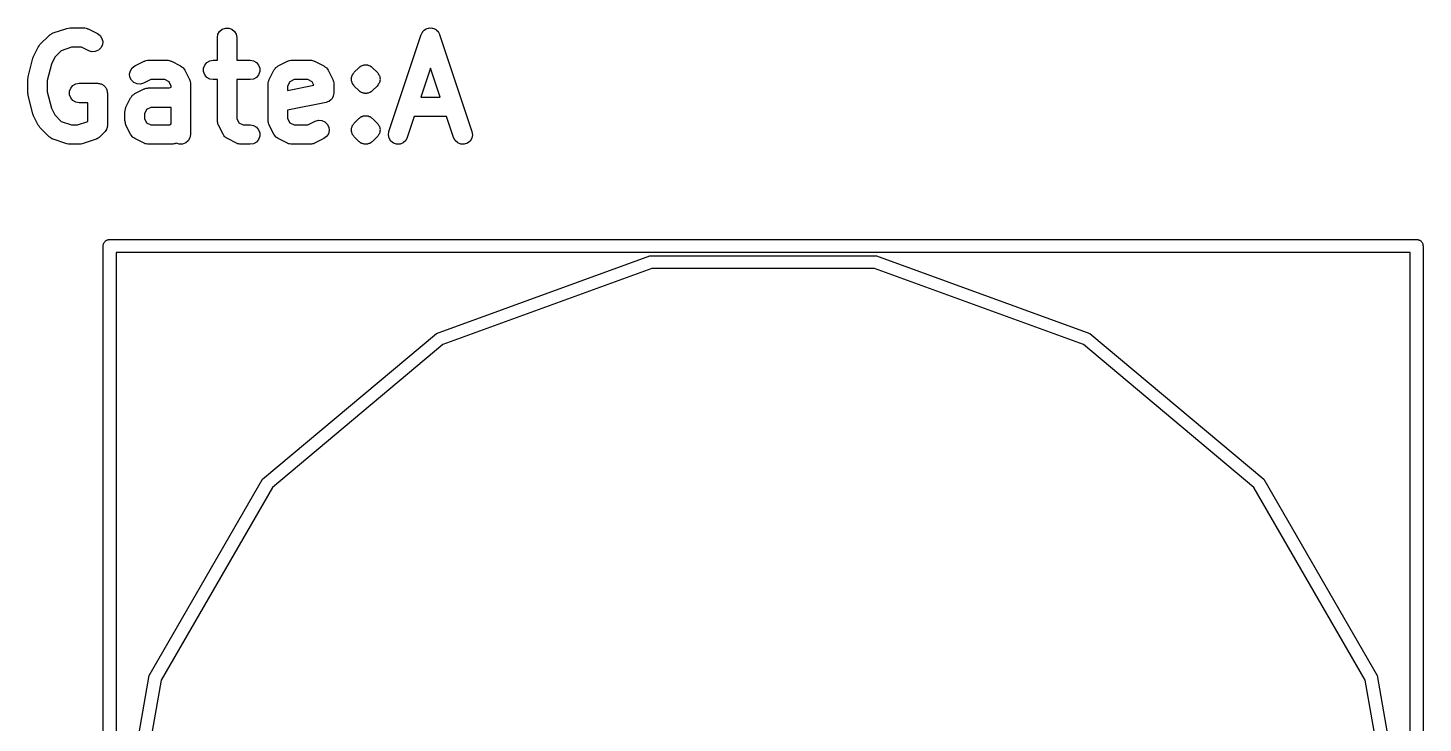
# Model space of a CAD drawing. Extents: x 1 to 57, y -99 to 45.
# Drawn here: x 12.32 to 23.1, y -53.14 to -47.76 of the extents above; entities that cross this region are included whole.
import ezdxf

# ---------------------------------------------------------------- set-up
doc = ezdxf.new("R2010")
doc.units = 0
doc.header["$MEASUREMENT"] = 0
doc.layers.add('BLACK', color=7, linetype='CONTINUOUS')

msp = doc.modelspace()

# ---------------------------------------------------------------- linework, layer by layer
at = {"layer": 'Black'}
for p, q in [((12.631, -47.7664), (12.6429, -47.7643)), ((12.6429, -47.7643), (12.75, -47.7643)), ((12.75, -47.7643), (12.7543, -47.765)), ((12.4113, -47.8934), (12.4827, -47.822)), ((12.4827, -47.822), (12.4862, -47.8195)), ((12.4862, -47.8195), (12.4891, -47.8163)), ((12.4891, -47.8163), (12.4968, -47.8121)), ((12.4968, -47.8121), (12.504, -47.807)), ((12.504, -47.807), (12.5082, -47.8059)), ((12.5082, -47.8059), (12.512, -47.8038)), ((12.512, -47.8038), (12.6191, -47.7681)), ((12.6191, -47.7681), (12.631, -47.7664)), ((12.7543, -47.765), (12.7586, -47.7648)), ((12.7586, -47.7648), (12.767, -47.7673)), ((12.767, -47.7673), (12.7757, -47.7688)), ((12.7757, -47.7688), (12.7794, -47.771)), ((12.7794, -47.771), (12.7835, -47.7722)), ((12.7835, -47.7722), (12.855, -47.8079)), ((12.855, -47.8079), (12.8759, -47.8234)), ((12.8759, -47.8234), (12.8902, -47.8452)), ((12.8902, -47.8452), (12.8963, -47.8705)), ((12.8963, -47.8705), (12.8933, -47.8964)), ((13.7821, -47.8393), (13.7867, -47.8136)), ((13.7821, -48.0143), (13.7821, -47.8393)), ((13.7867, -47.8136), (13.7997, -47.7911)), ((13.7997, -47.7911), (13.8196, -47.7743)), ((13.8196, -47.7743), (13.8441, -47.7654)), ((13.8441, -47.7654), (13.8702, -47.7654)), ((13.8702, -47.7654), (13.8946, -47.7743)), ((13.8946, -47.7743), (13.9146, -47.7911)), ((13.9146, -47.7911), (13.9276, -47.8136)), ((13.9276, -47.8136), (13.9321, -47.8393)), ((13.9321, -47.8393), (13.9321, -48.0143)), ((15.1074, -48.5656), (15.3574, -47.8156)), ((15.3574, -47.8156), (15.3584, -47.8137)), ((15.3584, -47.8137), (15.3588, -47.8117)), ((15.3588, -47.8117), (15.3646, -47.8023)), ((15.3646, -47.8023), (15.3698, -47.7927)), ((15.3698, -47.7927), (15.3714, -47.7913)), ((15.3714, -47.7913), (15.3725, -47.7895)), ((15.3725, -47.7895), (15.3811, -47.7827)), ((15.3811, -47.7827), (15.3893, -47.7754)), ((15.3893, -47.7754), (15.3912, -47.7746)), ((15.3912, -47.7746), (15.3929, -47.7733)), ((15.3929, -47.7733), (15.4033, -47.7698)), ((15.4033, -47.7698), (15.4135, -47.7658)), ((15.4135, -47.7658), (15.4156, -47.7658)), ((15.4156, -47.7658), (15.4176, -47.7651)), ((15.4176, -47.7651), (15.4286, -47.7654)), ((15.4286, -47.7654), (15.4396, -47.7651)), ((15.4396, -47.7651), (15.4415, -47.7658)), ((15.4415, -47.7658), (15.4436, -47.7658)), ((15.4436, -47.7658), (15.4538, -47.7699)), ((15.4538, -47.7699), (15.4643, -47.7733)), ((15.4643, -47.7733), (15.4659, -47.7746)), ((15.4659, -47.7746), (15.4678, -47.7754)), ((15.4678, -47.7754), (15.4761, -47.7827)), ((15.4761, -47.7827), (15.4847, -47.7895)), ((15.4847, -47.7895), (15.4858, -47.7913)), ((15.4858, -47.7913), (15.4873, -47.7927)), ((15.4873, -47.7927), (15.4926, -47.8023)), ((15.4926, -47.8023), (15.4983, -47.8117)), ((15.4983, -47.8117), (15.4987, -47.8137)), ((15.4987, -47.8137), (15.4997, -47.8156)), ((15.4997, -47.8156), (15.7497, -48.5656)), ((12.3615, -47.9843), (12.3972, -47.9129)), ((12.3972, -47.9129), (12.4044, -47.9033)), ((12.4044, -47.9033), (12.4113, -47.8934)), ((12.5762, -47.9406), (12.5259, -47.9909)), ((12.655, -47.9143), (12.5762, -47.9406)), ((12.7323, -47.9143), (12.655, -47.9143)), ((12.7879, -47.9421), (12.7323, -47.9143)), ((12.8129, -47.9495), (12.7879, -47.9421)), ((12.8389, -47.9479), (12.8129, -47.9495)), ((12.8628, -47.9376), (12.8389, -47.9479)), ((12.8817, -47.9197), (12.8628, -47.9376)), ((12.8933, -47.8964), (12.8817, -47.9197)), ((12.3201, -48.1425), (12.3558, -47.9997)), ((12.3558, -47.9997), (12.3592, -47.9922)), ((12.3592, -47.9922), (12.3615, -47.9843)), ((12.4993, -48.044), (12.4679, -48.1699)), ((12.5259, -47.9909), (12.4993, -48.044)), ((13.1098, -48.0952), (13.1241, -48.0734)), ((13.1241, -48.0734), (13.145, -48.0579)), ((13.145, -48.0579), (13.2165, -48.0222)), ((13.2165, -48.0222), (13.2206, -48.021)), ((13.2206, -48.021), (13.2243, -48.0188)), ((13.2243, -48.0188), (13.233, -48.0173)), ((13.233, -48.0173), (13.2414, -48.0148)), ((13.2414, -48.0148), (13.2457, -48.015)), ((13.2457, -48.015), (13.25, -48.0143)), ((13.25, -48.0143), (13.3929, -48.0143)), ((13.3929, -48.0143), (13.3971, -48.015)), ((13.3971, -48.015), (13.4014, -48.0148)), ((13.4014, -48.0148), (13.4099, -48.0173)), ((13.4099, -48.0173), (13.4185, -48.0188)), ((13.4185, -48.0188), (13.4223, -48.021)), ((13.4223, -48.021), (13.4264, -48.0222)), ((13.4264, -48.0222), (13.4978, -48.0579)), ((13.4978, -48.0579), (13.5067, -48.0645)), ((13.5067, -48.0645), (13.5159, -48.0705)), ((13.5159, -48.0705), (13.5171, -48.0722)), ((13.5171, -48.0722), (13.5187, -48.0734)), ((13.5187, -48.0734), (13.5248, -48.0826)), ((13.5248, -48.0826), (13.5314, -48.0915)), ((13.6761, -48.0763), (13.685, -48.0518)), ((13.6761, -48.1023), (13.6761, -48.0763)), ((13.685, -48.0518), (13.7018, -48.0318)), ((13.7018, -48.0318), (13.7243, -48.0188)), ((13.7243, -48.0188), (13.75, -48.0143)), ((13.75, -48.0143), (13.7821, -48.0143)), ((13.9321, -48.0143), (14.0357, -48.0143)), ((14.0357, -48.0143), (14.0614, -48.0188)), ((14.0614, -48.0188), (14.0839, -48.0318)), ((14.0839, -48.0318), (14.1007, -48.0518)), ((14.1007, -48.0518), (14.1096, -48.0763)), ((14.1096, -48.0763), (14.1096, -48.1023)), ((14.2186, -48.0915), (14.2252, -48.0826)), ((14.2252, -48.0826), (14.2313, -48.0734)), ((14.2313, -48.0734), (14.2329, -48.0722)), ((14.2329, -48.0722), (14.2341, -48.0705)), ((14.2341, -48.0705), (14.2433, -48.0645)), ((14.2433, -48.0645), (14.2522, -48.0579)), ((14.2522, -48.0579), (14.3236, -48.0222)), ((14.3236, -48.0222), (14.3277, -48.021)), ((14.3277, -48.021), (14.3315, -48.0188)), ((14.3315, -48.0188), (14.3401, -48.0173)), ((14.3401, -48.0173), (14.3486, -48.0148)), ((14.3486, -48.0148), (14.3529, -48.015)), ((14.3529, -48.015), (14.3571, -48.0143)), ((14.3571, -48.0143), (14.5, -48.0143)), ((14.5, -48.0143), (14.5043, -48.015)), ((14.5043, -48.015), (14.5086, -48.0148)), ((14.5086, -48.0148), (14.517, -48.0173)), ((14.517, -48.0173), (14.5257, -48.0188)), ((14.5257, -48.0188), (14.5294, -48.021)), ((14.5294, -48.021), (14.5335, -48.0222)), ((14.5335, -48.0222), (14.605, -48.0579)), ((14.605, -48.0579), (14.6138, -48.0645)), ((14.6138, -48.0645), (14.623, -48.0705)), ((14.623, -48.0705), (14.6242, -48.0722)), ((14.6242, -48.0722), (14.6259, -48.0734)), ((14.6259, -48.0734), (14.632, -48.0826)), ((14.632, -48.0826), (14.6385, -48.0915)), ((14.8398, -48.1077), (14.8755, -48.072)), ((14.8755, -48.072), (14.8809, -48.0682)), ((14.8809, -48.0682), (14.8856, -48.0636)), ((14.8856, -48.0636), (14.8885, -48.0622)), ((14.8885, -48.0622), (14.8911, -48.06)), ((14.8911, -48.06), (14.8942, -48.0589)), ((14.8942, -48.0589), (14.8969, -48.057)), ((14.8969, -48.057), (14.9032, -48.0553)), ((14.9032, -48.0553), (14.9092, -48.0526)), ((14.9092, -48.0526), (14.9124, -48.0523)), ((14.9124, -48.0523), (14.9155, -48.0511)), ((14.9155, -48.0511), (14.9188, -48.0511)), ((14.9188, -48.0511), (14.922, -48.0503)), ((14.922, -48.0503), (14.9286, -48.0509)), ((14.9286, -48.0509), (14.9351, -48.0503)), ((14.9351, -48.0503), (14.9383, -48.0511)), ((14.9383, -48.0511), (14.9416, -48.0511)), ((14.9416, -48.0511), (14.9447, -48.0523)), ((14.9447, -48.0523), (14.948, -48.0526)), ((14.948, -48.0526), (14.9539, -48.0553)), ((14.9539, -48.0553), (14.9603, -48.057)), ((14.9603, -48.057), (14.963, -48.0589)), ((14.963, -48.0589), (14.9661, -48.06)), ((14.9661, -48.06), (14.9686, -48.0622)), ((14.9686, -48.0622), (14.9716, -48.0636)), ((14.9716, -48.0636), (14.9762, -48.0682)), ((14.9762, -48.0682), (14.9816, -48.072)), ((14.9816, -48.072), (15.0173, -48.1077)), ((15.4286, -48.0765), (15.3541, -48.3)), ((15.5031, -48.3), (15.4286, -48.0765)), ((12.3179, -48.1607), (12.3195, -48.1517)), ((12.3179, -48.2679), (12.3179, -48.1607)), ((12.3195, -48.1517), (12.3201, -48.1425)), ((12.4679, -48.1699), (12.4679, -48.2586)), ((12.6886, -48.1974), (12.7143, -48.1929)), ((12.7143, -48.1929), (12.8571, -48.1929)), ((12.8571, -48.1929), (12.8636, -48.194)), ((12.8636, -48.194), (12.8702, -48.194)), ((12.8702, -48.194), (12.8763, -48.1962)), ((13.1037, -48.1205), (13.1098, -48.0952)), ((13.1067, -48.1464), (13.1037, -48.1205)), ((13.1183, -48.1697), (13.1067, -48.1464)), ((13.1372, -48.1876), (13.1183, -48.1697)), ((13.1611, -48.1979), (13.1372, -48.1876)), ((13.2121, -48.1921), (13.1871, -48.1995)), ((13.2677, -48.1643), (13.2121, -48.1921)), ((13.3752, -48.1643), (13.2677, -48.1643)), ((13.4084, -48.1809), (13.3752, -48.1643)), ((13.425, -48.2141), (13.4084, -48.1809)), ((13.5314, -48.0915), (13.5671, -48.1629)), ((13.5671, -48.1629), (13.5683, -48.167)), ((13.5683, -48.167), (13.5705, -48.1708)), ((13.5705, -48.1708), (13.572, -48.1794)), ((13.572, -48.1794), (13.5745, -48.1879)), ((13.5745, -48.1879), (13.5743, -48.1922)), ((13.5743, -48.1922), (13.575, -48.1964)), ((13.685, -48.1268), (13.6761, -48.1023)), ((13.7018, -48.1467), (13.685, -48.1268)), ((13.7243, -48.1598), (13.7018, -48.1467)), ((13.75, -48.1643), (13.7243, -48.1598)), ((13.7821, -48.1643), (13.75, -48.1643)), ((13.7821, -48.4821), (13.7821, -48.1643)), ((14.0357, -48.1643), (13.9321, -48.1643)), ((13.9321, -48.1643), (13.9321, -48.4644)), ((14.0614, -48.1598), (14.0357, -48.1643)), ((14.0839, -48.1467), (14.0614, -48.1598)), ((14.1007, -48.1268), (14.0839, -48.1467)), ((14.1096, -48.1023), (14.1007, -48.1268)), ((14.175, -48.1964), (14.1757, -48.1922)), ((14.1755, -48.1879), (14.178, -48.1794)), ((14.1757, -48.1922), (14.1755, -48.1879)), ((14.178, -48.1794), (14.1795, -48.1708)), ((14.1795, -48.1708), (14.1817, -48.167)), ((14.1817, -48.167), (14.1829, -48.1629)), ((14.1829, -48.1629), (14.2186, -48.0915)), ((14.3416, -48.1809), (14.325, -48.2141)), ((14.3748, -48.1643), (14.3416, -48.1809)), ((14.4823, -48.1643), (14.3748, -48.1643)), ((14.5155, -48.1809), (14.4823, -48.1643)), ((14.5286, -48.2071), (14.5155, -48.1809)), ((14.6385, -48.0915), (14.6742, -48.1629)), ((14.6742, -48.1629), (14.6755, -48.167)), ((14.6755, -48.167), (14.6776, -48.1708)), ((14.6776, -48.1708), (14.6791, -48.1794)), ((14.6791, -48.1794), (14.6817, -48.1879)), ((14.6817, -48.1879), (14.6814, -48.1922)), ((14.6814, -48.1922), (14.6821, -48.1964)), ((14.8181, -48.1542), (14.8198, -48.1478)), ((14.8187, -48.1607), (14.8181, -48.1542)), ((14.8181, -48.1672), (14.8187, -48.1607)), ((14.8198, -48.1736), (14.8181, -48.1672)), ((14.8198, -48.1478), (14.8204, -48.1413)), ((14.8204, -48.1801), (14.8198, -48.1736)), ((14.8204, -48.1413), (14.8232, -48.1354)), ((14.8232, -48.1861), (14.8204, -48.1801)), ((14.8232, -48.1354), (14.8249, -48.129)), ((14.8249, -48.1924), (14.8232, -48.1861)), ((14.8249, -48.129), (14.8286, -48.1236)), ((14.8286, -48.1978), (14.8249, -48.1924)), ((14.8286, -48.1236), (14.8314, -48.1177)), ((14.8314, -48.1177), (14.8361, -48.1131)), ((14.8361, -48.1131), (14.8398, -48.1077)), ((15.0173, -48.1077), (15.0211, -48.1131)), ((15.0211, -48.1131), (15.0257, -48.1177)), ((15.0257, -48.1177), (15.0285, -48.1236)), ((15.0285, -48.1236), (15.0323, -48.129)), ((15.0323, -48.1924), (15.0285, -48.1978)), ((15.0323, -48.129), (15.034, -48.1354)), ((15.034, -48.1861), (15.0323, -48.1924)), ((15.034, -48.1354), (15.0367, -48.1413)), ((15.0367, -48.1801), (15.034, -48.1861)), ((15.0367, -48.1413), (15.0373, -48.1478)), ((15.0373, -48.1736), (15.0367, -48.1801)), ((15.0373, -48.1478), (15.039, -48.1542)), ((15.039, -48.1672), (15.0373, -48.1736)), ((15.039, -48.1542), (15.0384, -48.1607)), ((15.0384, -48.1607), (15.039, -48.1672)), ((12.3195, -48.2769), (12.3179, -48.2679)), ((12.3201, -48.286), (12.3195, -48.2769)), ((12.3558, -48.4289), (12.3201, -48.286)), ((12.4679, -48.2586), (12.4993, -48.3845)), ((12.6404, -48.2548), (12.6493, -48.2304)), ((12.6404, -48.2809), (12.6404, -48.2548)), ((12.6493, -48.3054), (12.6404, -48.2809)), ((12.6493, -48.2304), (12.6661, -48.2104)), ((12.6661, -48.2104), (12.6886, -48.1974)), ((12.8763, -48.1962), (12.8828, -48.1974)), ((12.8828, -48.1974), (12.8885, -48.2007)), ((12.8885, -48.2007), (12.8946, -48.2029)), ((12.8946, -48.2029), (12.8997, -48.2071)), ((12.8997, -48.2071), (12.9054, -48.2104)), ((12.9054, -48.2104), (12.9096, -48.2154)), ((12.9096, -48.2154), (12.9146, -48.2196)), ((12.9146, -48.2196), (12.9179, -48.2253)), ((12.9179, -48.2253), (12.9221, -48.2304)), ((12.9221, -48.2304), (12.9243, -48.2365)), ((12.9243, -48.2365), (12.9276, -48.2422)), ((12.9276, -48.2422), (12.9288, -48.2487)), ((12.9288, -48.2487), (12.931, -48.2548)), ((12.931, -48.2548), (12.931, -48.2614)), ((12.931, -48.2614), (12.9321, -48.2679)), ((12.9321, -48.2679), (12.9321, -48.5179)), ((13.1115, -48.3057), (13.1181, -48.2969)), ((13.1181, -48.2969), (13.1241, -48.2877)), ((13.1241, -48.2877), (13.1258, -48.2865)), ((13.1258, -48.2865), (13.127, -48.2848)), ((13.127, -48.2848), (13.1362, -48.2788)), ((13.1362, -48.2788), (13.145, -48.2722)), ((13.145, -48.2722), (13.2165, -48.2365)), ((13.1871, -48.1995), (13.1611, -48.1979)), ((13.2165, -48.2365), (13.2206, -48.2353)), ((13.2206, -48.2353), (13.2243, -48.2331)), ((13.2243, -48.2331), (13.233, -48.2316)), ((13.233, -48.2316), (13.2414, -48.2291)), ((13.2414, -48.2291), (13.2457, -48.2293)), ((13.2457, -48.2293), (13.25, -48.2286)), ((13.25, -48.2286), (13.4109, -48.2286)), ((13.4109, -48.2286), (13.425, -48.2215)), ((13.425, -48.2215), (13.425, -48.2141)), ((13.575, -48.1964), (13.575, -48.5893)), ((14.175, -48.4821), (14.175, -48.1964)), ((14.325, -48.2478), (14.5286, -48.2071)), ((14.325, -48.2141), (14.325, -48.2478)), ((14.6776, -48.2935), (14.6715, -48.3041)), ((14.6778, -48.2927), (14.6776, -48.2935)), ((14.6782, -48.2919), (14.6778, -48.2927)), ((14.68, -48.2798), (14.6782, -48.2919)), ((14.6821, -48.2679), (14.68, -48.2798)), ((14.6821, -48.1964), (14.6821, -48.2679)), ((14.8314, -48.2037), (14.8286, -48.1978)), ((14.8361, -48.2084), (14.8314, -48.2037)), ((14.8398, -48.2137), (14.8361, -48.2084)), ((14.8755, -48.2495), (14.8398, -48.2137)), ((14.8809, -48.2532), (14.8755, -48.2495)), ((14.8856, -48.2579), (14.8809, -48.2532)), ((14.8885, -48.2593), (14.8856, -48.2579)), ((14.8911, -48.2614), (14.8885, -48.2593)), ((14.8942, -48.2625), (14.8911, -48.2614)), ((14.8969, -48.2644), (14.8942, -48.2625)), ((14.9032, -48.2661), (14.8969, -48.2644)), ((14.9092, -48.2689), (14.9032, -48.2661)), ((14.9124, -48.2692), (14.9092, -48.2689)), ((14.9155, -48.2703), (14.9124, -48.2692)), ((14.9188, -48.2703), (14.9155, -48.2703)), ((14.922, -48.2711), (14.9188, -48.2703)), ((14.9286, -48.2706), (14.922, -48.2711)), ((14.9351, -48.2711), (14.9286, -48.2706)), ((14.9383, -48.2703), (14.9351, -48.2711)), ((14.9416, -48.2703), (14.9383, -48.2703)), ((14.9447, -48.2692), (14.9416, -48.2703)), ((14.948, -48.2689), (14.9447, -48.2692)), ((14.9539, -48.2661), (14.948, -48.2689)), ((14.9603, -48.2644), (14.9539, -48.2661)), ((14.963, -48.2625), (14.9603, -48.2644)), ((14.9661, -48.2614), (14.963, -48.2625)), ((14.9686, -48.2593), (14.9661, -48.2614)), ((14.9716, -48.2579), (14.9686, -48.2593)), ((14.9762, -48.2532), (14.9716, -48.2579)), ((14.9816, -48.2495), (14.9762, -48.2532)), ((15.0173, -48.2137), (14.9816, -48.2495)), ((15.0211, -48.2084), (15.0173, -48.2137)), ((15.0257, -48.2037), (15.0211, -48.2084)), ((15.0285, -48.1978), (15.0257, -48.2037)), ((15.3541, -48.3), (15.5031, -48.3)), ((12.4993, -48.3845), (12.5259, -48.4377)), ((12.6661, -48.3253), (12.6493, -48.3054)), ((12.6886, -48.3383), (12.6661, -48.3253)), ((12.7143, -48.3429), (12.6886, -48.3383)), ((12.7821, -48.3429), (12.7143, -48.3429)), ((12.7821, -48.4868), (12.7821, -48.3429)), ((13.0679, -48.4107), (13.0686, -48.4065)), ((13.0679, -48.4821), (13.0679, -48.4107)), ((13.0683, -48.4021), (13.0709, -48.3937)), ((13.0686, -48.4065), (13.0683, -48.4021)), ((13.0709, -48.3937), (13.0724, -48.3851)), ((13.0724, -48.3851), (13.0745, -48.3813)), ((13.0745, -48.3813), (13.0758, -48.3772)), ((13.0758, -48.3772), (13.1115, -48.3057)), ((13.2345, -48.3952), (13.2179, -48.4284)), ((13.2677, -48.3786), (13.2345, -48.3952)), ((13.425, -48.3786), (13.2677, -48.3786)), ((13.425, -48.5072), (13.425, -48.3786)), ((14.6219, -48.3414), (14.325, -48.4008)), ((14.325, -48.4008), (14.325, -48.4644)), ((14.6332, -48.337), (14.6219, -48.3414)), ((14.6446, -48.3328), (14.6332, -48.337)), ((14.6453, -48.3323), (14.6446, -48.3328)), ((14.6461, -48.3319), (14.6453, -48.3323)), ((14.6553, -48.3239), (14.6461, -48.3319)), ((14.6646, -48.3161), (14.6553, -48.3239)), ((14.665, -48.3153), (14.6646, -48.3161)), ((14.6657, -48.3147), (14.665, -48.3153)), ((14.6715, -48.3041), (14.6657, -48.3147)), ((12.3592, -48.4364), (12.3558, -48.4289)), ((12.3615, -48.4443), (12.3592, -48.4364)), ((12.3972, -48.5157), (12.3615, -48.4443)), ((12.4044, -48.5253), (12.3972, -48.5157)), ((12.5259, -48.4377), (12.5762, -48.488)), ((12.5762, -48.488), (12.655, -48.5143)), ((12.655, -48.5143), (12.7021, -48.5143)), ((12.7021, -48.5143), (12.7809, -48.488)), ((12.7809, -48.488), (12.7821, -48.4868)), ((12.9321, -48.5179), (12.9316, -48.5211)), ((13.0686, -48.4864), (13.0679, -48.4821)), ((13.0683, -48.4907), (13.0686, -48.4864)), ((13.0709, -48.4991), (13.0683, -48.4907)), ((13.0724, -48.5078), (13.0709, -48.4991)), ((13.0745, -48.5115), (13.0724, -48.5078)), ((13.0758, -48.5157), (13.0745, -48.5115)), ((13.1115, -48.5871), (13.0758, -48.5157)), ((13.2179, -48.4284), (13.2179, -48.4644)), ((13.2179, -48.4644), (13.2345, -48.4977)), ((13.2345, -48.4977), (13.2677, -48.5143)), ((13.2677, -48.5143), (13.4109, -48.5143)), ((13.4109, -48.5143), (13.425, -48.5072)), ((13.7829, -48.4864), (13.7821, -48.4821)), ((13.7826, -48.4907), (13.7829, -48.4864)), ((13.7851, -48.4991), (13.7826, -48.4907)), ((13.7867, -48.5078), (13.7851, -48.4991)), ((13.7888, -48.5115), (13.7867, -48.5078)), ((13.7901, -48.5157), (13.7888, -48.5115)), ((13.8258, -48.5871), (13.7901, -48.5157)), ((13.9321, -48.4644), (13.9488, -48.4977)), ((13.9488, -48.4977), (13.982, -48.5143)), ((13.982, -48.5143), (14.0357, -48.5143)), ((14.0357, -48.5143), (14.0614, -48.5188)), ((14.0614, -48.5188), (14.0839, -48.5318)), ((14.1758, -48.4864), (14.175, -48.4821)), ((14.1755, -48.4907), (14.1758, -48.4864)), ((14.178, -48.4991), (14.1755, -48.4907)), ((14.1795, -48.5078), (14.178, -48.4991)), ((14.1817, -48.5115), (14.1795, -48.5078)), ((14.1829, -48.5157), (14.1817, -48.5115)), ((14.2186, -48.5871), (14.1829, -48.5157)), ((14.325, -48.4644), (14.3416, -48.4977)), ((14.3416, -48.4977), (14.3748, -48.5143)), ((14.3748, -48.5143), (14.4823, -48.5143)), ((14.4823, -48.5143), (14.5379, -48.4865)), ((14.5379, -48.4865), (14.5629, -48.4791)), ((14.5629, -48.4791), (14.5889, -48.4806)), ((14.5889, -48.4806), (14.6128, -48.491)), ((14.6128, -48.491), (14.6317, -48.5089)), ((14.6317, -48.5089), (14.6433, -48.5322)), ((14.8249, -48.5219), (14.8286, -48.5165)), ((14.8286, -48.5165), (14.8314, -48.5106)), ((14.8314, -48.5106), (14.8361, -48.5059)), ((14.8361, -48.5059), (14.8398, -48.5005)), ((14.8398, -48.5005), (14.8755, -48.4648)), ((14.8755, -48.4648), (14.8809, -48.4611)), ((14.8809, -48.4611), (14.8856, -48.4564)), ((14.8856, -48.4564), (14.8885, -48.455)), ((14.8885, -48.455), (14.8911, -48.4529)), ((14.8911, -48.4529), (14.8942, -48.4518)), ((14.8942, -48.4518), (14.8969, -48.4499)), ((14.8969, -48.4499), (14.9032, -48.4482)), ((14.9032, -48.4482), (14.9092, -48.4454)), ((14.9092, -48.4454), (14.9124, -48.4451)), ((14.9124, -48.4451), (14.9155, -48.444)), ((14.9155, -48.444), (14.9188, -48.444)), ((14.9188, -48.444), (14.922, -48.4431)), ((14.922, -48.4431), (14.9286, -48.4437)), ((14.9286, -48.4437), (14.9351, -48.4431)), ((14.9351, -48.4431), (14.9383, -48.444)), ((14.9383, -48.444), (14.9416, -48.444)), ((14.9416, -48.444), (14.9447, -48.4451)), ((14.9447, -48.4451), (14.948, -48.4454)), ((14.948, -48.4454), (14.9539, -48.4482)), ((14.9539, -48.4482), (14.9603, -48.4499)), ((14.9603, -48.4499), (14.963, -48.4518)), ((14.963, -48.4518), (14.9661, -48.4529)), ((14.9661, -48.4529), (14.9686, -48.455)), ((14.9686, -48.455), (14.9716, -48.4564)), ((14.9716, -48.4564), (14.9762, -48.4611)), ((14.9762, -48.4611), (14.9816, -48.4648)), ((14.9816, -48.4648), (15.0173, -48.5005)), ((15.0173, -48.5005), (15.0211, -48.5059)), ((15.0211, -48.5059), (15.0257, -48.5106)), ((15.0257, -48.5106), (15.0285, -48.5165)), ((15.0285, -48.5165), (15.0323, -48.5219)), ((15.3041, -48.45), (15.2497, -48.613)), ((15.5531, -48.45), (15.3041, -48.45)), ((15.6074, -48.613), (15.5531, -48.45)), ((12.4113, -48.5352), (12.4044, -48.5253)), ((12.4827, -48.6066), (12.4113, -48.5352)), ((12.4862, -48.6091), (12.4827, -48.6066)), ((12.4891, -48.6123), (12.4862, -48.6091)), ((12.4968, -48.6165), (12.4891, -48.6123)), ((12.504, -48.6215), (12.4968, -48.6165)), ((12.5082, -48.6227), (12.504, -48.6215)), ((12.512, -48.6247), (12.5082, -48.6227)), ((12.6191, -48.6604), (12.512, -48.6247)), ((12.8451, -48.6247), (12.738, -48.6604)), ((12.849, -48.6227), (12.8451, -48.6247)), ((12.8531, -48.6215), (12.849, -48.6227)), ((12.8603, -48.6165), (12.8531, -48.6215)), ((12.8681, -48.6123), (12.8603, -48.6165)), ((12.8709, -48.6091), (12.8681, -48.6123)), ((12.8745, -48.6066), (12.8709, -48.6091)), ((12.9102, -48.5709), (12.8745, -48.6066)), ((12.9121, -48.5682), (12.9102, -48.5709)), ((12.9146, -48.5661), (12.9121, -48.5682)), ((12.9195, -48.5576), (12.9146, -48.5661)), ((12.9251, -48.5496), (12.9195, -48.5576)), ((12.926, -48.5464), (12.9251, -48.5496)), ((12.9276, -48.5435), (12.926, -48.5464)), ((12.9293, -48.5339), (12.9276, -48.5435)), ((12.9319, -48.5244), (12.9293, -48.5339)), ((12.9316, -48.5211), (12.9319, -48.5244)), ((13.1181, -48.596), (13.1115, -48.5871)), ((13.1241, -48.6051), (13.1181, -48.596)), ((13.1258, -48.6064), (13.1241, -48.6051)), ((13.127, -48.608), (13.1258, -48.6064)), ((13.1362, -48.6141), (13.127, -48.608)), ((13.145, -48.6207), (13.1362, -48.6141)), ((13.2165, -48.6564), (13.145, -48.6207)), ((13.5705, -48.6149), (13.5575, -48.6375)), ((13.575, -48.5893), (13.5705, -48.6149)), ((13.8323, -48.5959), (13.8258, -48.5871)), ((13.8384, -48.6051), (13.8323, -48.5959)), ((13.8401, -48.6064), (13.8384, -48.6051)), ((13.8413, -48.608), (13.8401, -48.6064)), ((13.8505, -48.6141), (13.8413, -48.608)), ((13.8593, -48.6207), (13.8505, -48.6141)), ((13.9307, -48.6564), (13.8593, -48.6207)), ((14.0839, -48.5318), (14.1007, -48.5518)), ((14.1007, -48.6268), (14.0839, -48.6467)), ((14.1007, -48.5518), (14.1096, -48.5763)), ((14.1096, -48.6023), (14.1007, -48.6268)), ((14.1096, -48.5763), (14.1096, -48.6023)), ((14.2252, -48.596), (14.2186, -48.5871)), ((14.2313, -48.6051), (14.2252, -48.596)), ((14.2329, -48.6064), (14.2313, -48.6051)), ((14.2341, -48.608), (14.2329, -48.6064)), ((14.2433, -48.6141), (14.2341, -48.608)), ((14.2522, -48.6207), (14.2433, -48.6141)), ((14.3236, -48.6564), (14.2522, -48.6207)), ((14.605, -48.6207), (14.5335, -48.6564)), ((14.6259, -48.6051), (14.605, -48.6207)), ((14.6402, -48.5834), (14.6259, -48.6051)), ((14.6463, -48.5581), (14.6402, -48.5834)), ((14.6433, -48.5322), (14.6463, -48.5581)), ((14.8181, -48.547), (14.8198, -48.5407)), ((14.8187, -48.5536), (14.8181, -48.547)), ((14.8181, -48.5601), (14.8187, -48.5536)), ((14.8198, -48.5664), (14.8181, -48.5601)), ((14.8198, -48.5407), (14.8204, -48.5342)), ((14.8204, -48.573), (14.8198, -48.5664)), ((14.8204, -48.5342), (14.8232, -48.5282)), ((14.8232, -48.5789), (14.8204, -48.573)), ((14.8232, -48.5282), (14.8249, -48.5219)), ((14.8249, -48.5853), (14.8232, -48.5789)), ((14.8286, -48.5906), (14.8249, -48.5853)), ((14.8314, -48.5966), (14.8286, -48.5906)), ((14.8361, -48.6012), (14.8314, -48.5966)), ((14.8398, -48.6066), (14.8361, -48.6012)), ((14.8755, -48.6423), (14.8398, -48.6066)), ((15.0173, -48.6066), (14.9816, -48.6423)), ((15.0211, -48.6012), (15.0173, -48.6066)), ((15.0257, -48.5966), (15.0211, -48.6012)), ((15.0285, -48.5906), (15.0257, -48.5966)), ((15.0323, -48.5853), (15.0285, -48.5906)), ((15.0323, -48.5219), (15.034, -48.5282)), ((15.034, -48.5789), (15.0323, -48.5853)), ((15.034, -48.5282), (15.0367, -48.5342)), ((15.0367, -48.573), (15.034, -48.5789)), ((15.0367, -48.5342), (15.0373, -48.5407)), ((15.0373, -48.5664), (15.0367, -48.573)), ((15.0373, -48.5407), (15.039, -48.547)), ((15.039, -48.5601), (15.0373, -48.5664)), ((15.039, -48.547), (15.0384, -48.5536)), ((15.0384, -48.5536), (15.039, -48.5601)), ((15.1036, -48.5913), (15.1074, -48.5656)), ((15.1088, -48.6169), (15.1036, -48.5913)), ((15.1225, -48.639), (15.1088, -48.6169)), ((15.2497, -48.613), (15.2373, -48.6359)), ((15.6198, -48.6359), (15.6074, -48.613)), ((15.7483, -48.6169), (15.7347, -48.639)), ((15.7535, -48.5913), (15.7483, -48.6169)), ((15.7497, -48.5656), (15.7535, -48.5913)), ((12.631, -48.6622), (12.6191, -48.6604)), ((12.6429, -48.6643), (12.631, -48.6622)), ((12.7143, -48.6643), (12.6429, -48.6643)), ((12.7261, -48.6622), (12.7143, -48.6643)), ((12.738, -48.6604), (12.7261, -48.6622)), ((13.2206, -48.6576), (13.2165, -48.6564)), ((13.2243, -48.6598), (13.2206, -48.6576)), ((13.233, -48.6613), (13.2243, -48.6598)), ((13.2414, -48.6638), (13.233, -48.6613)), ((13.2457, -48.6635), (13.2414, -48.6638)), ((13.25, -48.6643), (13.2457, -48.6635)), ((13.4286, -48.6643), (13.25, -48.6643)), ((13.4328, -48.6635), (13.4286, -48.6643)), ((13.4371, -48.6638), (13.4328, -48.6635)), ((13.4456, -48.6613), (13.4371, -48.6638)), ((13.4542, -48.6598), (13.4456, -48.6613)), ((13.458, -48.6576), (13.4542, -48.6598)), ((13.4621, -48.6564), (13.458, -48.6576)), ((13.4647, -48.6551), (13.4621, -48.6564)), ((13.487, -48.6631), (13.4647, -48.6551)), ((13.513, -48.6631), (13.487, -48.6631)), ((13.5375, -48.6542), (13.513, -48.6631)), ((13.5575, -48.6375), (13.5375, -48.6542)), ((13.9349, -48.6576), (13.9307, -48.6564)), ((13.9386, -48.6598), (13.9349, -48.6576)), ((13.9473, -48.6613), (13.9386, -48.6598)), ((13.9557, -48.6638), (13.9473, -48.6613)), ((13.96, -48.6635), (13.9557, -48.6638)), ((13.9643, -48.6643), (13.96, -48.6635)), ((14.0357, -48.6643), (13.9643, -48.6643)), ((14.0614, -48.6598), (14.0357, -48.6643)), ((14.0839, -48.6467), (14.0614, -48.6598)), ((14.3277, -48.6576), (14.3236, -48.6564)), ((14.3315, -48.6598), (14.3277, -48.6576)), ((14.3401, -48.6613), (14.3315, -48.6598)), ((14.3486, -48.6638), (14.3401, -48.6613)), ((14.3529, -48.6635), (14.3486, -48.6638)), ((14.3571, -48.6643), (14.3529, -48.6635)), ((14.5, -48.6643), (14.3571, -48.6643)), ((14.5043, -48.6635), (14.5, -48.6643)), ((14.5086, -48.6638), (14.5043, -48.6635)), ((14.517, -48.6613), (14.5086, -48.6638)), ((14.5257, -48.6598), (14.517, -48.6613)), ((14.5294, -48.6576), (14.5257, -48.6598)), ((14.5335, -48.6564), (14.5294, -48.6576)), ((14.8809, -48.6461), (14.8755, -48.6423)), ((14.8856, -48.6507), (14.8809, -48.6461)), ((14.8885, -48.6521), (14.8856, -48.6507)), ((14.8911, -48.6542), (14.8885, -48.6521)), ((14.8942, -48.6554), (14.8911, -48.6542)), ((14.8969, -48.6573), (14.8942, -48.6554)), ((14.9032, -48.659), (14.8969, -48.6573)), ((14.9092, -48.6617), (14.9032, -48.659)), ((14.9124, -48.662), (14.9092, -48.6617)), ((14.9155, -48.6631), (14.9124, -48.662)), ((14.9188, -48.6631), (14.9155, -48.6631)), ((14.922, -48.664), (14.9188, -48.6631)), ((14.9286, -48.6634), (14.922, -48.664)), ((14.9351, -48.664), (14.9286, -48.6634)), ((14.9383, -48.6631), (14.9351, -48.664)), ((14.9416, -48.6631), (14.9383, -48.6631)), ((14.9447, -48.662), (14.9416, -48.6631)), ((14.948, -48.6617), (14.9447, -48.662)), ((14.9539, -48.659), (14.948, -48.6617)), ((14.9603, -48.6573), (14.9539, -48.659)), ((14.963, -48.6554), (14.9603, -48.6573)), ((14.9661, -48.6542), (14.963, -48.6554)), ((14.9686, -48.6521), (14.9661, -48.6542)), ((14.9716, -48.6507), (14.9686, -48.6521)), ((14.9762, -48.6461), (14.9716, -48.6507)), ((14.9816, -48.6423), (14.9762, -48.6461)), ((15.1429, -48.6552), (15.1225, -48.639)), ((15.1676, -48.6635), (15.1429, -48.6552)), ((15.1936, -48.6628), (15.1676, -48.6635)), ((15.2178, -48.6532), (15.1936, -48.6628)), ((15.2373, -48.6359), (15.2178, -48.6532)), ((15.6393, -48.6532), (15.6198, -48.6359)), ((15.6635, -48.6628), (15.6393, -48.6532)), ((15.6896, -48.6635), (15.6635, -48.6628)), ((15.7143, -48.6552), (15.6896, -48.6635)), ((15.7347, -48.639), (15.7143, -48.6552)), ((12.9, -49.45), (12.9008, -49.4457)), ((12.9, -58.88), (12.9, -49.45)), ((12.9008, -49.4413), (12.9023, -49.4372)), ((12.9008, -49.4457), (12.9008, -49.4413)), ((12.9023, -49.4372), (12.903, -49.4329)), ((12.903, -49.4329), (12.9052, -49.4291)), ((12.9052, -49.4291), (12.9067, -49.425)), ((12.9067, -49.425), (12.9095, -49.4216)), ((12.9095, -49.4216), (12.9117, -49.4179)), ((12.9117, -49.4179), (12.915, -49.415)), ((12.915, -49.415), (12.9179, -49.4117)), ((12.9179, -49.4117), (12.9216, -49.4095)), ((12.9216, -49.4095), (12.925, -49.4067)), ((12.925, -49.4067), (12.9291, -49.4052)), ((12.9291, -49.4052), (12.9329, -49.403)), ((12.9329, -49.403), (12.9372, -49.4023)), ((12.9372, -49.4023), (12.9413, -49.4008)), ((12.9413, -49.4008), (12.9457, -49.4008)), ((12.9457, -49.4008), (12.95, -49.4)), ((12.95, -49.4), (23.05, -49.4)), ((23.05, -49.4), (23.0543, -49.4008)), ((23.0543, -49.4008), (23.0587, -49.4008)), ((23.0587, -49.4008), (23.0628, -49.4023)), ((23.0628, -49.4023), (23.0671, -49.403)), ((23.0671, -49.403), (23.0709, -49.4052)), ((23.0709, -49.4052), (23.075, -49.4067)), ((23.075, -49.4067), (23.0784, -49.4095)), ((23.0784, -49.4095), (23.0821, -49.4117)), ((23.0821, -49.4117), (23.085, -49.415)), ((23.085, -49.415), (23.0883, -49.4179)), ((23.0883, -49.4179), (23.0905, -49.4216)), ((23.0905, -49.4216), (23.0933, -49.425)), ((23.0933, -49.425), (23.0948, -49.4291)), ((23.0948, -49.4291), (23.097, -49.4329)), ((23.097, -49.4329), (23.0977, -49.4372)), ((23.0977, -49.4372), (23.0992, -49.4413)), ((23.0992, -49.4413), (23.0992, -49.4457)), ((23.0992, -49.4457), (23.1, -49.45)), ((23.1, -49.45), (23.1, -58.88)), ((13, -49.5), (13, -54.2164)), ((23, -49.5), (13, -49.5)), ((15.475, -50.1266), (17.1231, -49.5267)), ((17.1231, -49.5267), (18.8769, -49.5267)), ((18.8769, -49.5267), (20.525, -50.1266)), ((23, -54.2164), (23, -49.5)), ((17.1404, -49.6252), (15.525, -50.2132)), ((18.8596, -49.6252), (17.1404, -49.6252)), ((20.475, -50.2132), (18.8596, -49.6252)), ((14.1315, -51.2539), (15.475, -50.1266)), ((20.525, -50.1266), (21.8685, -51.2539)), ((15.525, -50.2132), (14.2081, -51.3182)), ((21.7919, -51.3182), (20.475, -50.2132)), ((13.2546, -52.7728), (14.1315, -51.2539)), ((14.2081, -51.3182), (13.3485, -52.807)), ((22.6515, -52.807), (21.7919, -51.3182)), ((21.8685, -51.2539), (22.7454, -52.7728)), ((13, -54.2164), (13.2546, -52.7728)), ((13.3485, -52.807), (13.05, -54.5)), ((22.95, -54.5), (22.6515, -52.807)), ((22.7454, -52.7728), (23, -54.2164))]:
    msp.add_line(p, q, dxfattribs=at)

doc.saveas('drawing.dxf')
